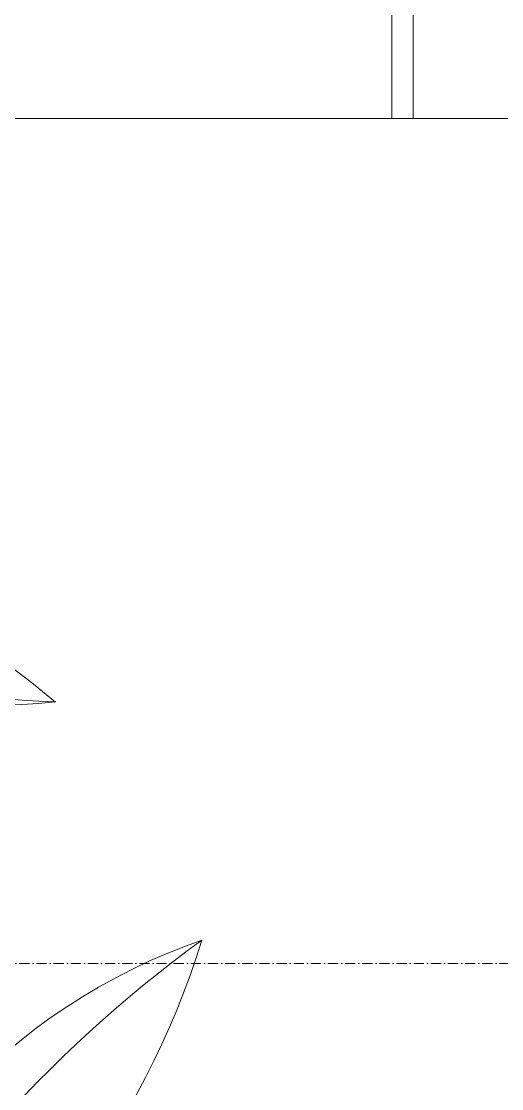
# Model space of a CAD drawing. Header units: millimetres. Extents: x 46404 to 154333, y -1327 to 55734.
# Drawn here: x 68171 to 68397, y 52858 to 53358 of the extents above; entities that cross this region are included whole.
import ezdxf

# ---------------------------------------------------------------- set-up
doc = ezdxf.new("R2010")
doc.units = ezdxf.units.MM
doc.linetypes.add('Dash Dot 3_16_', pattern=[7.9375, 4.7625, -1.5875, 0, -1.5875])
for name, color, linetype, lineweight in [('A-FLOR', 192, 'Continuous', 18), ('A-WALL', 113, 'Continuous', 18), ('G-ANNO-SYMB-1', 111, 'Dash Dot 3_16_', 18), ('G-IMPT-2', 8, 'Continuous', 18), ('L-PLNT', 71, 'Continuous', 18)]:
    doc.layers.add(name, color=color, linetype=linetype, lineweight=lineweight)

# ---------------------------------------------------------------- blocks, each defined once
blk = doc.blocks.new('CAY DUA VAN PHAT - CAY DUA VAN PHAT_dwg-2253781-TKCS_RAMP NKT 2 - MẶT BẰNG')
at = {"layer": 'G-IMPT-2'}
for centre, radius, start, end in [((5.9, 342.3), 797.2, 32.8088, 72.6703), ((1228.1, 1817.9), 1216.7, 215.9709, 241.576), ((779.8, 1288.7), 567.6, 199.0692, 255.8486), ((519.7, 537.8), 657.8, 139.4024, 182.222), ((-816.9, 994.3), 837.6, 324.1916, 358.058), ((-595.9, 904.4), 619.1, 319.7296, 5.697)]:
    blk.add_arc(centre, radius, start, end, dxfattribs=at)
blk = doc.blocks.new('CAY DUA VAN PHAT - CAY DUA VAN PHAT_dwg-V26-TKCS_RAMP NKT 2 - MẶT BẰNG')
at = {"layer": 'G-IMPT-2'}
for centre, radius, start, end in [((5.9, 342.3), 797.2, 32.8088, 72.6703), ((1228.1, 1817.9), 1216.7, 215.9709, 241.576), ((779.8, 1288.7), 567.6, 199.0692, 255.8486), ((519.7, 537.8), 657.8, 139.4024, 182.222), ((-816.9, 994.3), 837.6, 324.1916, 358.058), ((-595.9, 904.4), 619.1, 319.7296, 5.697)]:
    blk.add_arc(centre, radius, start, end, dxfattribs=at)
blk = doc.blocks.new('CAY DUA VAN PHAT - CAY DUA VAN PHAT-V27-TKCS_RAMP NKT 2 - MẶT BẰNG')
at = {"xscale": 0.5, "yscale": 0.5, "zscale": 0.5}
for name in ['CAY DUA VAN PHAT - CAY DUA VAN PHAT_dwg-2253781-TKCS_RAMP NKT 2 - MẶT BẰNG', 'CAY DUA VAN PHAT - CAY DUA VAN PHAT_dwg-V26-TKCS_RAMP NKT 2 - MẶT BẰNG']:
    blk.add_blockref(name, (-151.82, -370.52), dxfattribs=at)

msp = doc.modelspace()

# ---------------------------------------------------------------- linework, layer by layer
at = {"layer": 'A-FLOR'}
msp.add_line((68155.08, 53311.94), (68345.08, 53311.94), dxfattribs=at)
at = {"layer": 'A-WALL'}
for p, q in [((68345.08, 53311.94), (68345.08, 54683.33)), ((68355.08, 54683.33), (68355.08, 53311.94)), ((73944.93, 53311.94), (68345.08, 53311.94))]:
    msp.add_line(p, q, dxfattribs=at)
at = {"layer": 'G-ANNO-SYMB-1'}
msp.add_line((81983.7, 52916.1), (66318.33, 52916.1), dxfattribs=at)

# ---------------------------------------------------------------- block references
at = {"layer": 'L-PLNT', "rotation": 269.9999999999997}
msp.add_blockref('CAY DUA VAN PHAT - CAY DUA VAN PHAT-V27-TKCS_RAMP NKT 2 - MẶT BẰNG', (68075, 52896.94), dxfattribs=at)

doc.saveas('drawing.dxf')
